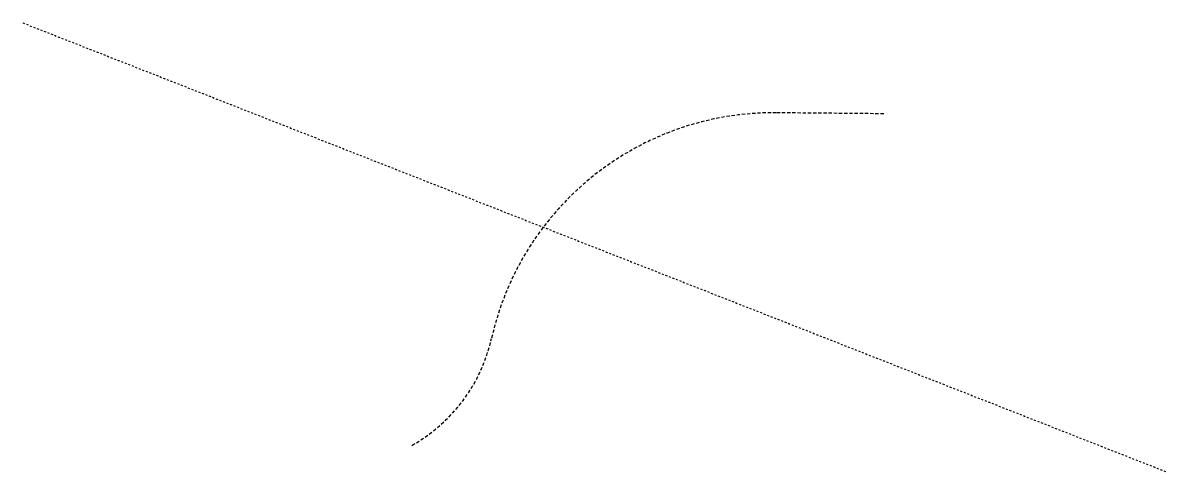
# Model space of a CAD drawing. Header units: feet. Extents: x 706.6 to 767.3, y 775.7 to 799.5.
import ezdxf

# ---------------------------------------------------------------- set-up
doc = ezdxf.new("R2010")
doc.units = ezdxf.units.FT
doc.header["$LTSCALE"] = 0.7
doc.header["$MEASUREMENT"] = 0
doc.linetypes.add('Dash', pattern=[0.25, 0.125, -0.125])
doc.linetypes.add('HIDDEN', pattern=[0.375, 0.25, -0.125])
doc.layers.add('L-ARGILLITE PAVEMENT', color=250, linetype='Continuous')
doc.layers.add('L-FOUNDATION-SPREAD', color=250, linetype='HIDDEN')

msp = doc.modelspace()

# ---------------------------------------------------------------- linework, layer by layer
at = {"layer": 'L-ARGILLITE PAVEMENT', "linetype": 'Dash'}
msp.add_line((706.603, 799.464), (767.294, 775.666), dxfattribs=at)
at = {"layer": 'L-FOUNDATION-SPREAD'}
msp.add_lwpolyline([(752.264, 794.65), (746.56, 794.703, 0.353277), (731.46, 782.741, -0.212909), (727.236, 777.083)], format="xyb", dxfattribs=at)

doc.saveas('drawing.dxf')
